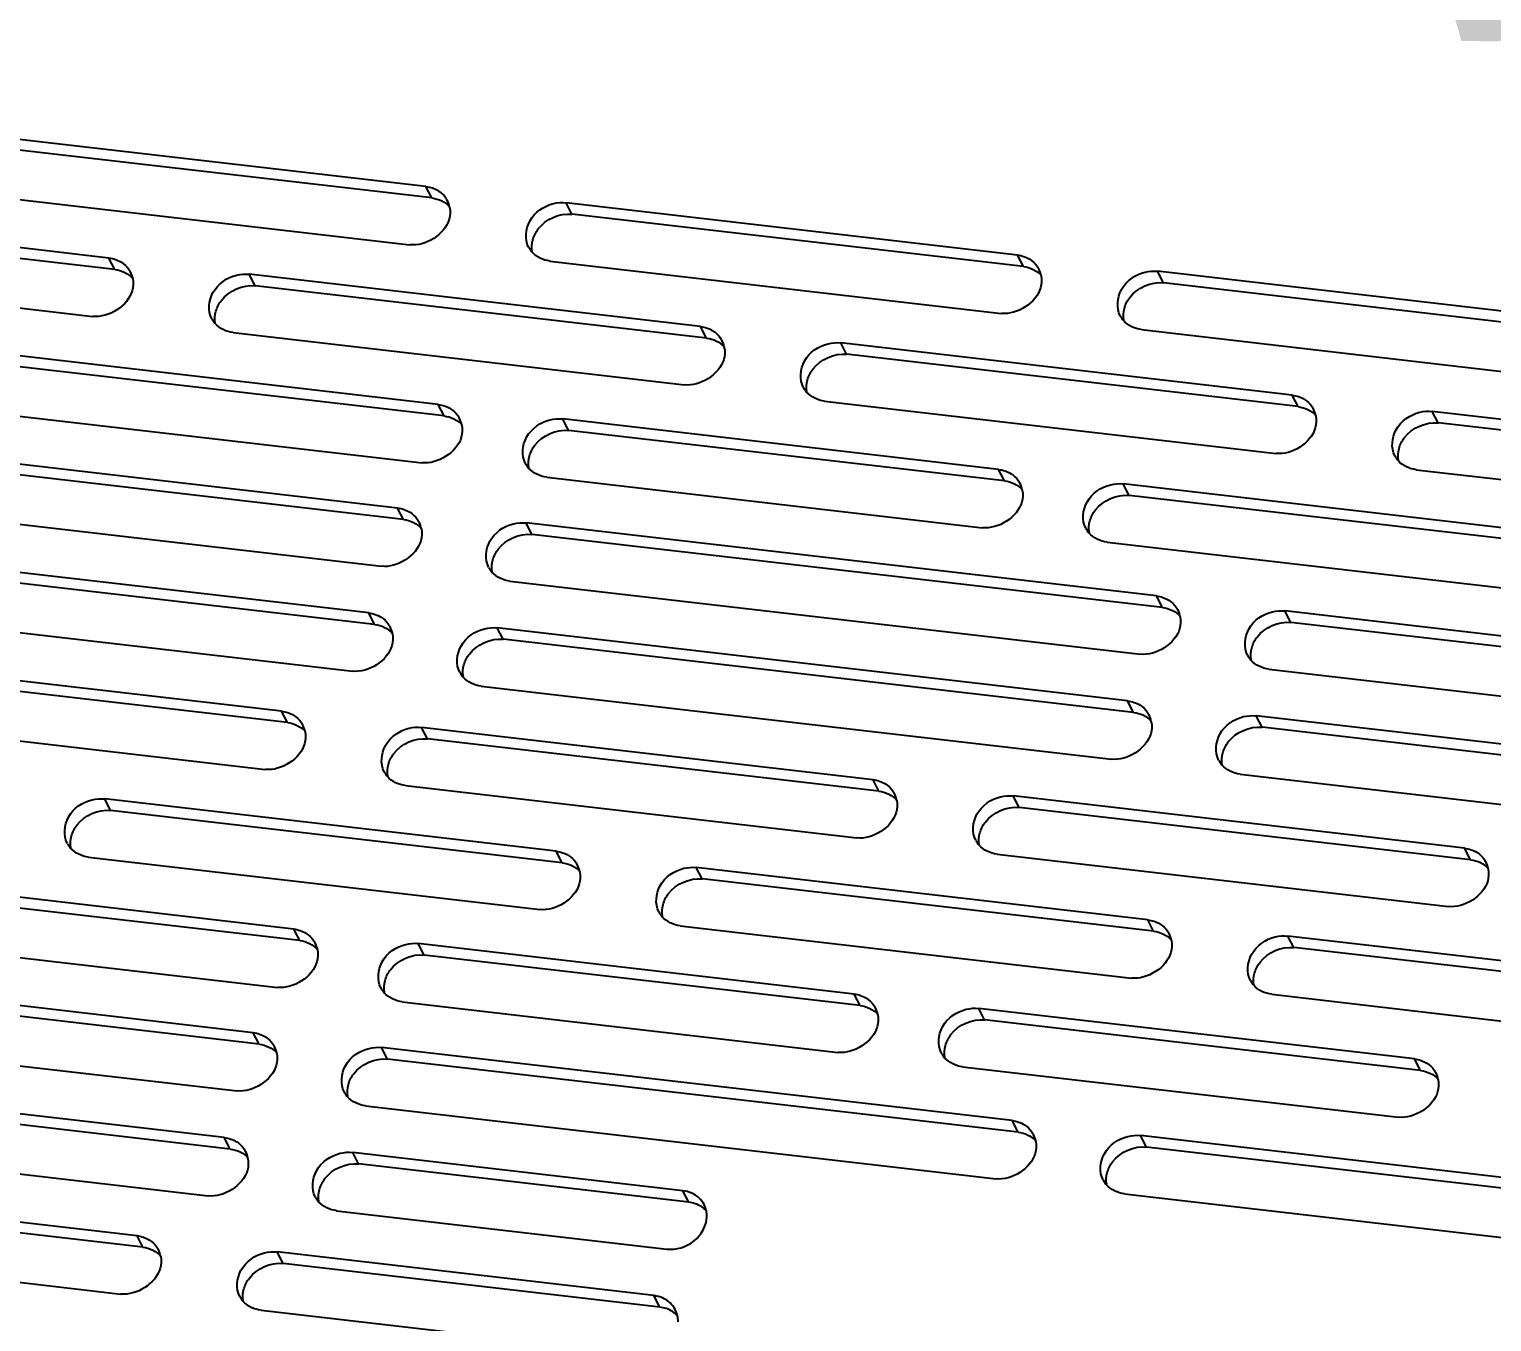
# Model space of a CAD drawing. Header units: millimetres. Extents: x -177 to 18421, y -5017 to 3255.
# Drawn here: x 13211.65 to 13233.73, y 1997.79 to 2017.3 of the extents above; entities that cross this region are included whole.
import ezdxf

# ---------------------------------------------------------------- set-up
doc = ezdxf.new("R2010")
doc.units = ezdxf.units.MM
doc.header["$LTSCALE"] = 46.255
doc.layers.get('0').update_dxf_attribs({"linetype": 'CONTINUOUS'})
doc.styles.get("Standard").update_dxf_attribs({"font": 'txt', "width": 0.85})

msp = doc.modelspace()

# ---------------------------------------------------------------- linework, layer by layer
at = {"color": 7, "linetype": 'Continuous'}
for p, q in [((13217.64, 2014.922), (13210.824, 2015.712)), ((13217.73, 2014.749), (13217.64, 2014.922)), ((13210.581, 2014.832), (13217.397, 2014.042)), ((13219.845, 2014.504), (13219.755, 2014.677)), ((13226.571, 2013.887), (13219.755, 2014.677)), ((13212.855, 2013.842), (13206.039, 2014.632)), ((13212.945, 2013.669), (13212.855, 2013.842)), ((13219.513, 2013.797), (13226.329, 2013.007)), ((13226.661, 2013.714), (13226.571, 2013.887)), ((13205.797, 2013.752), (13212.613, 2012.962)), ((13215.061, 2013.424), (13214.971, 2013.597)), ((13221.787, 2012.807), (13214.971, 2013.597)), ((13235.502, 2012.852), (13228.686, 2013.642)), ((13228.776, 2013.469), (13228.686, 2013.642)), ((13214.728, 2012.717), (13221.544, 2011.927)), ((13221.877, 2012.634), (13221.787, 2012.807)), ((13228.444, 2012.762), (13235.26, 2011.972)), ((13223.992, 2012.389), (13223.902, 2012.562)), ((13230.718, 2011.772), (13223.902, 2012.562)), ((13217.825, 2011.632), (13211.244, 2012.395)), ((13230.808, 2011.599), (13230.718, 2011.772)), ((13217.915, 2011.458), (13217.825, 2011.632)), ((13223.66, 2011.682), (13230.476, 2010.892)), ((13211.002, 2011.515), (13217.583, 2010.752)), ((13219.795, 2011.241), (13219.705, 2011.414)), ((13226.286, 2010.651), (13219.705, 2011.414)), ((13239.649, 2010.737), (13232.833, 2011.527)), ((13232.923, 2011.354), (13232.833, 2011.527)), ((13217.213, 2010.069), (13207.694, 2011.172)), ((13219.463, 2010.534), (13226.044, 2009.772)), ((13226.376, 2010.478), (13226.286, 2010.651)), ((13232.591, 2010.647), (13239.407, 2009.857)), ((13207.451, 2010.292), (13216.97, 2009.189)), ((13228.256, 2010.26), (13228.167, 2010.434)), ((13234.748, 2009.671), (13228.167, 2010.434)), ((13217.302, 2009.895), (13217.213, 2010.069)), ((13219.241, 2009.67), (13219.152, 2009.844)), ((13228.671, 2008.741), (13219.152, 2009.844)), ((13216.776, 2008.485), (13207.257, 2009.588)), ((13227.924, 2009.554), (13234.505, 2008.791)), ((13218.909, 2008.964), (13228.428, 2007.861)), ((13207.015, 2008.708), (13216.534, 2007.605)), ((13228.76, 2008.567), (13228.671, 2008.741)), ((13216.866, 2008.311), (13216.776, 2008.485)), ((13240.128, 2007.413), (13230.61, 2008.516)), ((13230.699, 2008.343), (13230.61, 2008.516)), ((13218.805, 2008.087), (13218.715, 2008.26)), ((13228.234, 2007.157), (13218.715, 2008.26)), ((13215.459, 2007.003), (13208.643, 2007.793)), ((13230.367, 2007.636), (13239.886, 2006.533)), ((13218.473, 2007.38), (13227.992, 2006.277)), ((13228.324, 2006.983), (13228.234, 2007.157)), ((13208.4, 2006.913), (13215.216, 2006.123)), ((13215.549, 2006.83), (13215.459, 2007.003)), ((13239.692, 2005.829), (13230.173, 2006.932)), ((13230.263, 2006.759), (13230.173, 2006.932)), ((13217.664, 2006.584), (13217.574, 2006.758)), ((13224.39, 2005.968), (13217.574, 2006.758)), ((13229.931, 2006.052), (13239.45, 2004.949)), ((13217.332, 2005.878), (13224.148, 2005.088)), ((13224.48, 2005.795), (13224.39, 2005.968)), ((13212.88, 2005.504), (13212.79, 2005.678)), ((13219.606, 2004.888), (13212.79, 2005.678)), ((13233.321, 2004.933), (13226.505, 2005.723)), ((13226.595, 2005.549), (13226.505, 2005.723)), ((13233.411, 2004.76), (13233.321, 2004.933)), ((13212.547, 2004.798), (13219.363, 2004.008)), ((13219.696, 2004.715), (13219.606, 2004.888)), ((13226.263, 2004.843), (13233.079, 2004.053)), ((13228.537, 2003.853), (13221.721, 2004.643)), ((13221.811, 2004.469), (13221.721, 2004.643)), ((13215.644, 2003.713), (13209.063, 2004.475)), ((13228.627, 2003.68), (13228.537, 2003.853)), ((13215.734, 2003.539), (13215.644, 2003.713)), ((13221.479, 2003.763), (13228.295, 2002.973)), ((13237.468, 2002.818), (13230.652, 2003.608)), ((13230.742, 2003.434), (13230.652, 2003.608)), ((13208.821, 2003.595), (13215.402, 2002.833)), ((13217.614, 2003.321), (13217.524, 2003.495)), ((13224.105, 2002.732), (13217.524, 2003.495)), ((13215.032, 2002.149), (13205.513, 2003.252)), ((13224.195, 2002.559), (13224.105, 2002.732)), ((13230.41, 2002.728), (13237.226, 2001.938)), ((13217.282, 2002.615), (13223.863, 2001.852)), ((13232.567, 2001.752), (13225.986, 2002.514)), ((13226.075, 2002.341), (13225.986, 2002.514)), ((13205.27, 2002.372), (13214.789, 2001.269)), ((13215.121, 2001.976), (13215.032, 2002.149)), ((13217.06, 2001.751), (13216.971, 2001.925)), ((13226.49, 2000.822), (13216.971, 2001.925)), ((13214.595, 2000.565), (13205.076, 2001.668)), ((13225.743, 2001.634), (13232.324, 2000.872)), ((13232.656, 2001.578), (13232.567, 2001.752)), ((13216.728, 2001.045), (13226.247, 1999.942)), ((13204.834, 2000.789), (13214.353, 1999.686)), ((13226.579, 2000.648), (13226.49, 2000.822)), ((13214.685, 2000.392), (13214.595, 2000.565)), ((13237.947, 1999.494), (13228.429, 2000.597)), ((13228.518, 2000.423), (13228.429, 2000.597)), ((13216.624, 2000.167), (13216.534, 2000.341)), ((13221.517, 1999.763), (13216.534, 2000.341)), ((13213.278, 1999.084), (13206.462, 1999.874)), ((13221.607, 1999.59), (13221.517, 1999.763)), ((13228.186, 1999.717), (13237.705, 1998.614)), ((13216.292, 1999.461), (13221.275, 1998.883)), ((13206.219, 1998.994), (13213.035, 1998.204)), ((13213.368, 1998.91), (13213.278, 1999.084)), ((13215.483, 1998.665), (13215.393, 1998.839)), ((13221.081, 1998.179), (13215.393, 1998.839)), ((13221.171, 1998.006), (13221.081, 1998.179)), ((13215.151, 1997.959), (13220.839, 1997.3))]:
    msp.add_line(p, q, dxfattribs=at)
at = {"color": 3, "linetype": 'Continuous'}
for p, q in [((13217.73, 2014.749), (13210.914, 2015.539)), ((13212.945, 2013.669), (13206.129, 2014.459)), ((13226.661, 2013.714), (13219.845, 2014.504)), ((13221.877, 2012.634), (13215.061, 2013.424)), ((13235.592, 2012.679), (13228.776, 2013.469)), ((13217.915, 2011.458), (13211.334, 2012.221)), ((13230.808, 2011.599), (13223.992, 2012.389)), ((13239.739, 2010.564), (13232.923, 2011.354)), ((13226.376, 2010.478), (13219.795, 2011.241)), ((13217.302, 2009.895), (13207.783, 2010.998)), ((13234.837, 2009.498), (13228.256, 2010.26)), ((13228.76, 2008.567), (13219.241, 2009.67)), ((13216.866, 2008.311), (13207.347, 2009.414)), ((13240.218, 2007.24), (13230.699, 2008.343)), ((13228.324, 2006.983), (13218.805, 2008.087)), ((13215.549, 2006.83), (13208.733, 2007.619)), ((13239.782, 2005.656), (13230.263, 2006.759)), ((13224.48, 2005.795), (13217.664, 2006.584)), ((13219.696, 2004.715), (13212.88, 2005.504)), ((13233.411, 2004.76), (13226.595, 2005.549)), ((13215.734, 2003.539), (13209.153, 2004.302)), ((13228.627, 2003.68), (13221.811, 2004.469)), ((13237.558, 2002.645), (13230.742, 2003.434)), ((13224.195, 2002.559), (13217.614, 2003.321)), ((13215.121, 2001.976), (13205.602, 2003.079)), ((13232.656, 2001.578), (13226.075, 2002.341)), ((13226.579, 2000.648), (13217.06, 2001.751)), ((13214.685, 2000.392), (13205.166, 2001.495)), ((13238.037, 1999.32), (13228.518, 2000.423)), ((13221.607, 1999.59), (13216.624, 2000.167)), ((13213.368, 1998.91), (13206.552, 1999.7)), ((13221.171, 1998.006), (13215.483, 1998.665))]:
    msp.add_line(p, q, dxfattribs=at)
at = {"color": 7, "linetype": 'Continuous'}
for centre, radius, start, end in [((13217.639, 2014.545), 0.365, 27.4056, 35.1828), ((13217.632, 2014.542), 0.372, 10.3285, 27.3353), ((13219.514, 2014.175), 0.365, 207.4056, 215.1828), ((13219.517, 2014.177), 0.368, 215.202, 221.3403), ((13212.854, 2013.465), 0.365, 27.4056, 35.1828), ((13212.848, 2013.462), 0.372, 10.3285, 27.3353), ((13226.57, 2013.51), 0.365, 27.4056, 35.1828), ((13226.563, 2013.507), 0.372, 10.3285, 27.3353), ((13214.73, 2013.095), 0.365, 207.4056, 215.1828), ((13214.732, 2013.097), 0.368, 215.202, 221.3403), ((13228.445, 2013.14), 0.365, 207.4056, 215.1828), ((13228.448, 2013.142), 0.368, 215.202, 221.3403), ((13221.786, 2012.43), 0.365, 27.4056, 35.1828), ((13221.779, 2012.427), 0.372, 10.3285, 27.3353), ((13223.661, 2012.06), 0.365, 207.4056, 215.1828), ((13223.664, 2012.062), 0.368, 215.202, 221.3403), ((13230.717, 2011.395), 0.365, 27.4056, 35.1828), ((13230.71, 2011.392), 0.372, 10.3285, 27.3353), ((13217.824, 2011.254), 0.365, 27.4056, 35.1828), ((13217.817, 2011.251), 0.372, 10.3285, 27.3353), ((13219.464, 2010.912), 0.365, 207.4056, 215.1828), ((13219.467, 2010.914), 0.368, 215.202, 221.3403), ((13232.592, 2011.025), 0.365, 207.4056, 215.1828), ((13232.595, 2011.027), 0.368, 215.202, 221.3403), ((13226.285, 2010.274), 0.365, 27.4056, 35.1828), ((13226.278, 2010.271), 0.372, 10.3285, 27.3353), ((13217.211, 2009.691), 0.365, 27.4056, 35.1828), ((13217.205, 2009.688), 0.372, 10.3285, 27.3353), ((13227.925, 2009.931), 0.365, 207.4056, 215.1828), ((13227.928, 2009.933), 0.368, 215.202, 221.3403), ((13218.91, 2009.341), 0.365, 207.4056, 215.1828), ((13218.913, 2009.343), 0.368, 215.202, 221.3403), ((13228.669, 2008.363), 0.365, 27.4056, 35.1828), ((13228.663, 2008.36), 0.372, 10.3285, 27.3353), ((13216.775, 2008.107), 0.365, 27.4056, 35.1828), ((13216.769, 2008.104), 0.372, 10.3285, 27.3353), ((13230.368, 2008.014), 0.365, 207.4056, 215.1828), ((13230.371, 2008.016), 0.368, 215.202, 221.3403), ((13218.474, 2007.758), 0.365, 207.4056, 215.1828), ((13218.477, 2007.76), 0.368, 215.202, 221.3403), ((13228.233, 2006.779), 0.365, 27.4056, 35.1828), ((13228.226, 2006.776), 0.372, 10.3285, 27.3353), ((13215.458, 2006.625), 0.365, 27.4056, 35.1828), ((13215.451, 2006.622), 0.372, 10.3285, 27.3353), ((13229.932, 2006.43), 0.365, 207.4056, 215.1828), ((13217.333, 2006.255), 0.365, 207.4056, 215.1828), ((13217.336, 2006.257), 0.368, 215.202, 221.3403), ((13229.935, 2006.432), 0.368, 215.202, 221.3403), ((13224.389, 2005.591), 0.365, 27.4056, 35.1828), ((13224.382, 2005.588), 0.372, 10.3285, 27.3353), ((13212.549, 2005.175), 0.365, 207.4056, 215.1828), ((13212.551, 2005.177), 0.368, 215.202, 221.3403), ((13226.264, 2005.22), 0.365, 207.4056, 215.1828), ((13226.267, 2005.222), 0.368, 215.202, 221.3403), ((13219.605, 2004.511), 0.365, 27.4056, 35.1828), ((13233.32, 2004.556), 0.365, 27.4056, 35.1828), ((13233.314, 2004.553), 0.372, 10.3285, 27.3353), ((13219.598, 2004.508), 0.372, 10.3285, 27.3353), ((13221.48, 2004.14), 0.365, 207.4056, 215.1828), ((13221.483, 2004.142), 0.368, 215.202, 221.3403), ((13228.536, 2003.476), 0.365, 27.4056, 35.1828), ((13228.529, 2003.473), 0.372, 10.3285, 27.3353), ((13215.643, 2003.335), 0.365, 27.4056, 35.1828), ((13215.636, 2003.332), 0.372, 10.3285, 27.3353), ((13230.411, 2003.105), 0.365, 207.4056, 215.1828), ((13217.283, 2002.992), 0.365, 207.4056, 215.1828), ((13217.286, 2002.994), 0.368, 215.202, 221.3403), ((13230.414, 2003.107), 0.368, 215.202, 221.3403), ((13224.104, 2002.355), 0.365, 27.4056, 35.1828), ((13224.097, 2002.352), 0.372, 10.3285, 27.3353), ((13215.03, 2001.772), 0.365, 27.4056, 35.1828), ((13215.024, 2001.769), 0.372, 10.3285, 27.3353), ((13225.744, 2002.012), 0.365, 207.4056, 215.1828), ((13225.747, 2002.014), 0.368, 215.202, 221.3403), ((13232.565, 2001.374), 0.365, 27.4056, 35.1828), ((13232.559, 2001.371), 0.372, 10.3285, 27.3353), ((13216.729, 2001.422), 0.365, 207.4056, 215.1828), ((13216.732, 2001.424), 0.368, 215.202, 221.3403), ((13226.488, 2000.444), 0.365, 27.4056, 35.1828), ((13226.482, 2000.441), 0.372, 10.3285, 27.3353), ((13214.594, 2000.188), 0.365, 27.4056, 35.1828), ((13214.587, 2000.185), 0.372, 10.3285, 27.3353), ((13228.187, 2000.094), 0.365, 207.4056, 215.1828), ((13228.19, 2000.096), 0.368, 215.202, 221.3403), ((13216.293, 1999.838), 0.365, 207.4056, 215.1828), ((13216.296, 1999.84), 0.368, 215.202, 221.3403), ((13221.512, 1999.384), 0.369, 11.3912, 27.2891), ((13221.494, 1999.38), 0.388, 358.3569, 11.4188), ((13213.277, 1998.706), 0.365, 27.4056, 35.1828), ((13213.27, 1998.703), 0.372, 10.3285, 27.3353), ((13215.152, 1998.336), 0.365, 207.4056, 215.1828), ((13215.155, 1998.338), 0.368, 215.202, 221.3403), ((13221.075, 1997.8), 0.369, 11.3912, 27.2891), ((13221.058, 1997.796), 0.388, 358.3569, 11.4188)]:
    msp.add_arc(centre, radius, start, end, dxfattribs=at)
at = {"color": 3, "linetype": 'Continuous'}
for centre in [(13221.59, 1999.198), (13221.154, 1997.614)]:
    msp.add_arc(centre, 0.386, 43.076, 57.2182, dxfattribs=at)
at = {"color": 7, "linetype": 'Continuous'}
for points in [[(13217.64, 2014.922), (13217.705, 2014.915), (13217.771, 2014.893), (13217.827, 2014.858)], [(13217.827, 2014.858), (13217.87, 2014.831), (13217.908, 2014.796), (13217.937, 2014.755)], [(13219.566, 2014.664), (13219.627, 2014.679), (13219.692, 2014.684), (13219.755, 2014.677)], [(13217.989, 2014.428), (13217.926, 2014.201), (13217.631, 2014.015), (13217.397, 2014.042)], [(13217.998, 2014.608), (13218.009, 2014.549), (13218.005, 2014.486), (13217.989, 2014.428)], [(13212.855, 2013.842), (13212.921, 2013.835), (13212.987, 2013.813), (13213.043, 2013.778)], [(13213.043, 2013.778), (13213.085, 2013.751), (13213.123, 2013.716), (13213.152, 2013.675)], [(13219.513, 2013.797), (13219.412, 2013.809), (13219.307, 2013.857), (13219.24, 2013.934)], [(13226.571, 2013.887), (13226.637, 2013.88), (13226.703, 2013.858), (13226.759, 2013.823)], [(13226.759, 2013.823), (13226.801, 2013.796), (13226.839, 2013.761), (13226.868, 2013.72)], [(13214.782, 2013.584), (13214.843, 2013.599), (13214.908, 2013.604), (13214.971, 2013.597)], [(13226.929, 2013.573), (13226.94, 2013.514), (13226.936, 2013.451), (13226.92, 2013.393)], [(13228.497, 2013.629), (13228.559, 2013.644), (13228.624, 2013.649), (13228.686, 2013.642)], [(13213.204, 2013.348), (13213.142, 2013.121), (13212.847, 2012.935), (13212.613, 2012.962)], [(13213.214, 2013.528), (13213.224, 2013.469), (13213.22, 2013.406), (13213.204, 2013.348)], [(13226.92, 2013.393), (13226.858, 2013.166), (13226.562, 2012.98), (13226.329, 2013.007)], [(13228.444, 2012.762), (13228.343, 2012.774), (13228.239, 2012.822), (13228.172, 2012.899)], [(13214.728, 2012.717), (13214.628, 2012.729), (13214.523, 2012.777), (13214.456, 2012.854)], [(13221.787, 2012.807), (13221.852, 2012.8), (13221.918, 2012.778), (13221.974, 2012.743)], [(13221.974, 2012.743), (13222.017, 2012.716), (13222.055, 2012.681), (13222.084, 2012.64)], [(13222.145, 2012.493), (13222.156, 2012.434), (13222.152, 2012.371), (13222.136, 2012.313)], [(13223.713, 2012.549), (13223.774, 2012.564), (13223.839, 2012.569), (13223.902, 2012.562)], [(13222.136, 2012.313), (13222.073, 2012.086), (13221.778, 2011.9), (13221.544, 2011.927)], [(13223.66, 2011.682), (13223.559, 2011.694), (13223.454, 2011.742), (13223.387, 2011.819)], [(13230.718, 2011.772), (13230.784, 2011.765), (13230.85, 2011.743), (13230.905, 2011.708)], [(13217.825, 2011.632), (13217.891, 2011.624), (13217.957, 2011.603), (13218.012, 2011.568)], [(13218.012, 2011.568), (13218.055, 2011.541), (13218.093, 2011.506), (13218.122, 2011.465)], [(13230.905, 2011.708), (13230.948, 2011.681), (13230.986, 2011.646), (13231.015, 2011.605)], [(13219.516, 2011.401), (13219.578, 2011.416), (13219.643, 2011.421), (13219.705, 2011.414)], [(13231.076, 2011.459), (13231.087, 2011.399), (13231.083, 2011.336), (13231.067, 2011.278)], [(13232.644, 2011.514), (13232.706, 2011.53), (13232.771, 2011.534), (13232.833, 2011.527)], [(13218.174, 2011.137), (13218.111, 2010.911), (13217.816, 2010.725), (13217.583, 2010.752)], [(13218.183, 2011.318), (13218.194, 2011.259), (13218.19, 2011.196), (13218.174, 2011.137)], [(13231.067, 2011.278), (13231.005, 2011.051), (13230.709, 2010.865), (13230.476, 2010.892)], [(13219.463, 2010.534), (13219.362, 2010.546), (13219.258, 2010.594), (13219.19, 2010.671)], [(13232.591, 2010.647), (13232.49, 2010.659), (13232.386, 2010.707), (13232.319, 2010.784)], [(13226.286, 2010.651), (13226.352, 2010.644), (13226.418, 2010.622), (13226.474, 2010.587)], [(13226.474, 2010.587), (13226.516, 2010.56), (13226.554, 2010.525), (13226.583, 2010.484)], [(13226.644, 2010.338), (13226.655, 2010.278), (13226.651, 2010.215), (13226.635, 2010.157)], [(13227.977, 2010.421), (13228.039, 2010.436), (13228.104, 2010.441), (13228.167, 2010.434)], [(13217.213, 2010.069), (13217.278, 2010.061), (13217.344, 2010.039), (13217.4, 2010.004)], [(13217.4, 2010.004), (13217.442, 2009.978), (13217.481, 2009.942), (13217.509, 2009.901)], [(13226.635, 2010.157), (13226.573, 2009.93), (13226.278, 2009.744), (13226.044, 2009.772)], [(13218.962, 2009.831), (13219.024, 2009.846), (13219.089, 2009.851), (13219.152, 2009.844)], [(13217.561, 2009.574), (13217.499, 2009.347), (13217.204, 2009.162), (13216.97, 2009.189)], [(13217.571, 2009.755), (13217.581, 2009.695), (13217.577, 2009.632), (13217.561, 2009.574)], [(13227.924, 2009.554), (13227.823, 2009.565), (13227.719, 2009.614), (13227.652, 2009.69)], [(13218.909, 2008.964), (13218.808, 2008.976), (13218.704, 2009.024), (13218.637, 2009.1)], [(13228.671, 2008.741), (13228.736, 2008.733), (13228.802, 2008.712), (13228.858, 2008.676)], [(13228.858, 2008.676), (13228.9, 2008.65), (13228.939, 2008.614), (13228.967, 2008.573)], [(13216.776, 2008.485), (13216.842, 2008.477), (13216.908, 2008.455), (13216.964, 2008.42)], [(13230.42, 2008.503), (13230.482, 2008.518), (13230.547, 2008.523), (13230.61, 2008.516)], [(13216.964, 2008.42), (13217.006, 2008.394), (13217.044, 2008.358), (13217.073, 2008.317)], [(13218.526, 2008.247), (13218.588, 2008.262), (13218.653, 2008.267), (13218.715, 2008.26)], [(13229.019, 2008.246), (13228.957, 2008.02), (13228.662, 2007.834), (13228.428, 2007.861)], [(13229.029, 2008.427), (13229.039, 2008.368), (13229.035, 2008.304), (13229.019, 2008.246)], [(13217.134, 2008.171), (13217.145, 2008.112), (13217.141, 2008.048), (13217.125, 2007.99)], [(13217.125, 2007.99), (13217.063, 2007.763), (13216.768, 2007.578), (13216.534, 2007.605)], [(13230.367, 2007.636), (13230.266, 2007.648), (13230.162, 2007.696), (13230.095, 2007.773)], [(13218.473, 2007.38), (13218.372, 2007.392), (13218.268, 2007.44), (13218.201, 2007.516)], [(13228.234, 2007.157), (13228.3, 2007.149), (13228.366, 2007.128), (13228.422, 2007.093)], [(13215.459, 2007.003), (13215.524, 2006.995), (13215.59, 2006.974), (13215.646, 2006.939)], [(13215.646, 2006.939), (13215.689, 2006.912), (13215.727, 2006.877), (13215.756, 2006.836)], [(13228.422, 2007.093), (13228.464, 2007.066), (13228.502, 2007.031), (13228.531, 2006.99)], [(13229.984, 2006.92), (13230.046, 2006.935), (13230.111, 2006.939), (13230.173, 2006.932)], [(13215.817, 2006.689), (13215.828, 2006.63), (13215.824, 2006.567), (13215.808, 2006.509)], [(13217.385, 2006.745), (13217.446, 2006.76), (13217.511, 2006.765), (13217.574, 2006.758)], [(13228.592, 2006.843), (13228.603, 2006.784), (13228.599, 2006.721), (13228.583, 2006.662)], [(13215.808, 2006.509), (13215.745, 2006.282), (13215.45, 2006.096), (13215.216, 2006.123)], [(13228.583, 2006.662), (13228.521, 2006.436), (13228.226, 2006.25), (13227.992, 2006.277)], [(13229.931, 2006.052), (13229.83, 2006.064), (13229.726, 2006.112), (13229.659, 2006.189)], [(13217.332, 2005.878), (13217.231, 2005.89), (13217.126, 2005.938), (13217.059, 2006.014)], [(13224.39, 2005.968), (13224.456, 2005.96), (13224.522, 2005.939), (13224.577, 2005.904)], [(13224.577, 2005.904), (13224.62, 2005.877), (13224.658, 2005.842), (13224.687, 2005.801)], [(13212.601, 2005.665), (13212.662, 2005.68), (13212.727, 2005.685), (13212.79, 2005.678)], [(13224.748, 2005.654), (13224.759, 2005.595), (13224.755, 2005.532), (13224.739, 2005.474)], [(13226.316, 2005.71), (13226.378, 2005.725), (13226.443, 2005.73), (13226.505, 2005.723)], [(13224.739, 2005.474), (13224.677, 2005.247), (13224.381, 2005.061), (13224.148, 2005.088)], [(13212.547, 2004.798), (13212.447, 2004.81), (13212.342, 2004.858), (13212.275, 2004.934)], [(13226.263, 2004.843), (13226.162, 2004.855), (13226.058, 2004.903), (13225.991, 2004.979)], [(13233.321, 2004.933), (13233.387, 2004.925), (13233.453, 2004.904), (13233.509, 2004.869)], [(13219.606, 2004.888), (13219.671, 2004.88), (13219.737, 2004.859), (13219.793, 2004.824)], [(13219.793, 2004.824), (13219.836, 2004.797), (13219.874, 2004.762), (13219.903, 2004.721)], [(13233.509, 2004.869), (13233.551, 2004.842), (13233.589, 2004.807), (13233.618, 2004.766)], [(13219.964, 2004.574), (13219.975, 2004.515), (13219.971, 2004.452), (13219.955, 2004.394)], [(13221.532, 2004.63), (13221.593, 2004.645), (13221.658, 2004.65), (13221.721, 2004.643)], [(13233.68, 2004.619), (13233.69, 2004.56), (13233.686, 2004.497), (13233.67, 2004.439)], [(13219.955, 2004.394), (13219.892, 2004.167), (13219.597, 2003.981), (13219.363, 2004.008)], [(13233.67, 2004.439), (13233.608, 2004.212), (13233.313, 2004.026), (13233.079, 2004.053)], [(13221.479, 2003.763), (13221.378, 2003.775), (13221.273, 2003.823), (13221.206, 2003.899)], [(13228.537, 2003.853), (13228.603, 2003.845), (13228.669, 2003.824), (13228.724, 2003.789)], [(13215.644, 2003.713), (13215.71, 2003.705), (13215.775, 2003.684), (13215.831, 2003.648)], [(13215.831, 2003.648), (13215.874, 2003.622), (13215.912, 2003.586), (13215.941, 2003.545)], [(13228.724, 2003.789), (13228.767, 2003.762), (13228.805, 2003.727), (13228.834, 2003.686)], [(13230.463, 2003.595), (13230.525, 2003.61), (13230.59, 2003.615), (13230.652, 2003.608)], [(13216.002, 2003.399), (13216.013, 2003.34), (13216.009, 2003.276), (13215.993, 2003.218)], [(13217.335, 2003.482), (13217.397, 2003.497), (13217.462, 2003.502), (13217.524, 2003.495)], [(13228.895, 2003.539), (13228.906, 2003.48), (13228.902, 2003.417), (13228.886, 2003.359)], [(13215.993, 2003.218), (13215.93, 2002.991), (13215.635, 2002.806), (13215.402, 2002.833)], [(13228.886, 2003.359), (13228.824, 2003.132), (13228.528, 2002.946), (13228.295, 2002.973)], [(13217.282, 2002.615), (13217.181, 2002.627), (13217.077, 2002.675), (13217.009, 2002.751)], [(13224.105, 2002.732), (13224.171, 2002.725), (13224.237, 2002.703), (13224.293, 2002.668)], [(13230.41, 2002.728), (13230.309, 2002.74), (13230.205, 2002.788), (13230.138, 2002.864)], [(13224.293, 2002.668), (13224.335, 2002.641), (13224.373, 2002.606), (13224.402, 2002.565)], [(13225.796, 2002.502), (13225.858, 2002.517), (13225.923, 2002.522), (13225.986, 2002.514)], [(13224.463, 2002.418), (13224.474, 2002.359), (13224.47, 2002.296), (13224.454, 2002.238)], [(13215.032, 2002.149), (13215.097, 2002.142), (13215.163, 2002.12), (13215.219, 2002.085)], [(13215.219, 2002.085), (13215.261, 2002.058), (13215.3, 2002.023), (13215.328, 2001.982)], [(13224.454, 2002.238), (13224.392, 2002.011), (13224.097, 2001.825), (13223.863, 2001.852)], [(13215.39, 2001.836), (13215.4, 2001.776), (13215.396, 2001.713), (13215.38, 2001.655)], [(13216.781, 2001.912), (13216.843, 2001.927), (13216.908, 2001.932), (13216.971, 2001.925)], [(13215.38, 2001.655), (13215.318, 2001.428), (13215.023, 2001.242), (13214.789, 2001.269)], [(13225.743, 2001.634), (13225.642, 2001.646), (13225.538, 2001.695), (13225.471, 2001.771)], [(13232.567, 2001.752), (13232.632, 2001.744), (13232.698, 2001.723), (13232.754, 2001.687)], [(13232.754, 2001.687), (13232.796, 2001.661), (13232.835, 2001.625), (13232.863, 2001.584)], [(13232.925, 2001.438), (13232.935, 2001.379), (13232.931, 2001.315), (13232.915, 2001.257)], [(13216.728, 2001.045), (13216.627, 2001.056), (13216.523, 2001.105), (13216.456, 2001.181)], [(13232.915, 2001.257), (13232.853, 2001.03), (13232.558, 2000.845), (13232.324, 2000.872)], [(13226.49, 2000.822), (13226.555, 2000.814), (13226.621, 2000.792), (13226.677, 2000.757)], [(13226.677, 2000.757), (13226.719, 2000.731), (13226.758, 2000.695), (13226.786, 2000.654)], [(13214.595, 2000.565), (13214.661, 2000.558), (13214.727, 2000.536), (13214.783, 2000.501)], [(13226.848, 2000.508), (13226.858, 2000.448), (13226.854, 2000.385), (13226.838, 2000.327)], [(13228.239, 2000.584), (13228.301, 2000.599), (13228.366, 2000.604), (13228.429, 2000.597)], [(13214.783, 2000.501), (13214.825, 2000.474), (13214.863, 2000.439), (13214.892, 2000.398)], [(13216.345, 2000.328), (13216.407, 2000.343), (13216.472, 2000.348), (13216.534, 2000.341)], [(13226.838, 2000.327), (13226.776, 2000.1), (13226.481, 1999.915), (13226.247, 1999.942)], [(13214.944, 2000.071), (13214.882, 1999.844), (13214.587, 1999.658), (13214.353, 1999.686)], [(13214.953, 2000.252), (13214.964, 2000.192), (13214.96, 2000.129), (13214.944, 2000.071)], [(13228.186, 1999.717), (13228.085, 1999.729), (13227.981, 1999.777), (13227.914, 1999.853)], [(13221.657, 1999.725), (13221.613, 1999.745), (13221.565, 1999.758), (13221.517, 1999.763)], [(13221.84, 1999.553), (13221.801, 1999.628), (13221.733, 1999.69), (13221.657, 1999.725)], [(13216.292, 1999.461), (13216.191, 1999.473), (13216.087, 1999.521), (13216.02, 1999.597)], [(13213.278, 1999.084), (13213.343, 1999.076), (13213.409, 1999.055), (13213.465, 1999.019)], [(13213.465, 1999.019), (13213.508, 1998.993), (13213.546, 1998.957), (13213.575, 1998.916)], [(13213.636, 1998.77), (13213.647, 1998.711), (13213.643, 1998.647), (13213.627, 1998.589)], [(13215.204, 1998.826), (13215.265, 1998.841), (13215.33, 1998.846), (13215.393, 1998.839)], [(13213.627, 1998.589), (13213.564, 1998.362), (13213.269, 1998.177), (13213.035, 1998.204)], [(13215.151, 1997.959), (13215.05, 1997.97), (13214.945, 1998.019), (13214.878, 1998.095)], [(13221.221, 1998.141), (13221.177, 1998.161), (13221.129, 1998.174), (13221.081, 1998.179)], [(13221.404, 1997.97), (13221.365, 1998.044), (13221.297, 1998.106), (13221.221, 1998.141)]]:
    msp.add_open_spline(points, degree=3, dxfattribs=at)
at = {"color": 3, "linetype": 'Continuous'}
for points in [[(13217.73, 2014.749), (13217.831, 2014.737), (13217.935, 2014.689), (13218.002, 2014.612)], [(13219.336, 2014.282), (13219.448, 2014.43), (13219.661, 2014.525), (13219.845, 2014.504)], [(13219.254, 2014.118), (13219.27, 2014.177), (13219.299, 2014.234), (13219.336, 2014.282)], [(13219.245, 2013.937), (13219.234, 2013.997), (13219.238, 2014.06), (13219.254, 2014.118)], [(13212.945, 2013.669), (13213.046, 2013.657), (13213.151, 2013.609), (13213.218, 2013.532)], [(13226.661, 2013.714), (13226.762, 2013.702), (13226.866, 2013.654), (13226.933, 2013.577)], [(13214.552, 2013.202), (13214.663, 2013.35), (13214.877, 2013.445), (13215.061, 2013.424)], [(13228.267, 2013.247), (13228.379, 2013.395), (13228.592, 2013.49), (13228.776, 2013.469)], [(13214.469, 2013.038), (13214.486, 2013.097), (13214.515, 2013.154), (13214.552, 2013.202)], [(13228.185, 2013.083), (13228.201, 2013.142), (13228.23, 2013.199), (13228.267, 2013.247)], [(13214.46, 2012.857), (13214.449, 2012.917), (13214.453, 2012.98), (13214.469, 2013.038)], [(13228.176, 2012.903), (13228.165, 2012.962), (13228.169, 2013.025), (13228.185, 2013.083)], [(13221.877, 2012.634), (13221.978, 2012.622), (13222.082, 2012.574), (13222.149, 2012.497)], [(13223.483, 2012.167), (13223.595, 2012.315), (13223.808, 2012.41), (13223.992, 2012.389)], [(13223.392, 2011.823), (13223.381, 2011.882), (13223.385, 2011.945), (13223.401, 2012.003)], [(13223.401, 2012.003), (13223.417, 2012.062), (13223.446, 2012.119), (13223.483, 2012.167)], [(13230.808, 2011.599), (13230.909, 2011.587), (13231.013, 2011.539), (13231.08, 2011.462)], [(13217.915, 2011.458), (13218.016, 2011.447), (13218.12, 2011.398), (13218.187, 2011.322)], [(13232.414, 2011.132), (13232.526, 2011.28), (13232.739, 2011.375), (13232.923, 2011.354)], [(13219.286, 2011.019), (13219.398, 2011.167), (13219.611, 2011.262), (13219.795, 2011.241)], [(13232.332, 2010.968), (13232.348, 2011.027), (13232.377, 2011.084), (13232.414, 2011.132)], [(13219.204, 2010.855), (13219.22, 2010.914), (13219.249, 2010.971), (13219.286, 2011.019)], [(13232.323, 2010.788), (13232.312, 2010.847), (13232.316, 2010.91), (13232.332, 2010.968)], [(13219.195, 2010.674), (13219.184, 2010.734), (13219.188, 2010.797), (13219.204, 2010.855)], [(13226.376, 2010.478), (13226.477, 2010.466), (13226.582, 2010.418), (13226.649, 2010.342)], [(13227.747, 2010.039), (13227.859, 2010.186), (13228.073, 2010.281), (13228.256, 2010.26)], [(13227.665, 2009.875), (13227.681, 2009.934), (13227.71, 2009.99), (13227.747, 2010.039)], [(13217.302, 2009.895), (13217.403, 2009.883), (13217.508, 2009.835), (13217.575, 2009.759)], [(13227.656, 2009.694), (13227.645, 2009.753), (13227.649, 2009.816), (13227.665, 2009.875)], [(13218.732, 2009.449), (13218.844, 2009.597), (13219.058, 2009.692), (13219.241, 2009.67)], [(13218.65, 2009.285), (13218.666, 2009.344), (13218.695, 2009.4), (13218.732, 2009.449)], [(13218.641, 2009.104), (13218.63, 2009.164), (13218.634, 2009.227), (13218.65, 2009.285)], [(13228.76, 2008.567), (13228.861, 2008.556), (13228.966, 2008.507), (13229.033, 2008.431)], [(13216.866, 2008.311), (13216.967, 2008.3), (13217.072, 2008.251), (13217.139, 2008.175)], [(13230.19, 2008.121), (13230.302, 2008.269), (13230.516, 2008.364), (13230.699, 2008.343)], [(13218.296, 2007.865), (13218.408, 2008.013), (13218.621, 2008.108), (13218.805, 2008.087)], [(13230.108, 2007.957), (13230.124, 2008.016), (13230.153, 2008.073), (13230.19, 2008.121)], [(13218.214, 2007.701), (13218.23, 2007.76), (13218.259, 2007.816), (13218.296, 2007.865)], [(13230.099, 2007.776), (13230.088, 2007.836), (13230.092, 2007.899), (13230.108, 2007.957)], [(13218.205, 2007.52), (13218.194, 2007.58), (13218.198, 2007.643), (13218.214, 2007.701)], [(13228.324, 2006.983), (13228.425, 2006.972), (13228.53, 2006.923), (13228.597, 2006.847)], [(13215.549, 2006.83), (13215.65, 2006.818), (13215.754, 2006.769), (13215.821, 2006.693)], [(13229.754, 2006.538), (13229.866, 2006.685), (13230.079, 2006.78), (13230.263, 2006.759)], [(13217.155, 2006.363), (13217.267, 2006.511), (13217.48, 2006.606), (13217.664, 2006.584)], [(13229.672, 2006.373), (13229.688, 2006.432), (13229.717, 2006.489), (13229.754, 2006.538)], [(13217.073, 2006.199), (13217.089, 2006.258), (13217.118, 2006.314), (13217.155, 2006.363)], [(13229.663, 2006.193), (13229.652, 2006.252), (13229.656, 2006.315), (13229.672, 2006.373)], [(13217.064, 2006.018), (13217.053, 2006.078), (13217.057, 2006.141), (13217.073, 2006.199)], [(13224.48, 2005.795), (13224.581, 2005.783), (13224.685, 2005.734), (13224.752, 2005.658)], [(13212.371, 2005.283), (13212.482, 2005.431), (13212.696, 2005.526), (13212.88, 2005.504)], [(13226.086, 2005.328), (13226.198, 2005.476), (13226.411, 2005.571), (13226.595, 2005.549)], [(13212.288, 2005.119), (13212.305, 2005.178), (13212.334, 2005.234), (13212.371, 2005.283)], [(13225.995, 2004.983), (13225.984, 2005.043), (13225.988, 2005.106), (13226.004, 2005.164)], [(13226.004, 2005.164), (13226.02, 2005.223), (13226.049, 2005.279), (13226.086, 2005.328)], [(13212.279, 2004.938), (13212.268, 2004.998), (13212.272, 2005.061), (13212.288, 2005.119)], [(13219.696, 2004.715), (13219.797, 2004.703), (13219.901, 2004.654), (13219.968, 2004.578)], [(13233.411, 2004.76), (13233.512, 2004.748), (13233.617, 2004.699), (13233.684, 2004.623)], [(13221.302, 2004.248), (13221.414, 2004.396), (13221.627, 2004.491), (13221.811, 2004.469)], [(13221.21, 2003.903), (13221.2, 2003.963), (13221.204, 2004.026), (13221.22, 2004.084)], [(13221.22, 2004.084), (13221.236, 2004.143), (13221.265, 2004.199), (13221.302, 2004.248)], [(13228.627, 2003.68), (13228.728, 2003.668), (13228.832, 2003.619), (13228.899, 2003.543)], [(13215.734, 2003.539), (13215.835, 2003.528), (13215.939, 2003.479), (13216.006, 2003.403)], [(13230.233, 2003.213), (13230.345, 2003.361), (13230.558, 2003.456), (13230.742, 2003.434)], [(13217.105, 2003.1), (13217.217, 2003.248), (13217.43, 2003.343), (13217.614, 2003.321)], [(13230.151, 2003.049), (13230.167, 2003.108), (13230.196, 2003.164), (13230.233, 2003.213)], [(13217.014, 2002.755), (13217.003, 2002.815), (13217.007, 2002.878), (13217.023, 2002.936)], [(13217.023, 2002.936), (13217.039, 2002.995), (13217.068, 2003.051), (13217.105, 2003.1)], [(13230.142, 2002.868), (13230.131, 2002.928), (13230.135, 2002.991), (13230.151, 2003.049)], [(13224.195, 2002.559), (13224.296, 2002.547), (13224.401, 2002.499), (13224.468, 2002.422)], [(13225.566, 2002.12), (13225.678, 2002.267), (13225.892, 2002.362), (13226.075, 2002.341)], [(13225.484, 2001.955), (13225.5, 2002.014), (13225.529, 2002.071), (13225.566, 2002.12)], [(13215.121, 2001.976), (13215.222, 2001.964), (13215.327, 2001.916), (13215.394, 2001.839)], [(13225.475, 2001.775), (13225.464, 2001.834), (13225.468, 2001.897), (13225.484, 2001.955)], [(13216.551, 2001.53), (13216.663, 2001.677), (13216.877, 2001.772), (13217.06, 2001.751)], [(13216.469, 2001.366), (13216.485, 2001.425), (13216.514, 2001.481), (13216.551, 2001.53)], [(13232.656, 2001.578), (13232.757, 2001.567), (13232.862, 2001.518), (13232.929, 2001.442)], [(13216.46, 2001.185), (13216.449, 2001.244), (13216.453, 2001.308), (13216.469, 2001.366)], [(13226.579, 2000.648), (13226.68, 2000.636), (13226.785, 2000.588), (13226.852, 2000.512)], [(13214.685, 2000.392), (13214.786, 2000.38), (13214.891, 2000.332), (13214.958, 2000.256)], [(13228.009, 2000.202), (13228.121, 2000.35), (13228.335, 2000.445), (13228.518, 2000.423)], [(13216.115, 1999.946), (13216.227, 2000.094), (13216.44, 2000.189), (13216.624, 2000.167)], [(13227.927, 2000.038), (13227.943, 2000.097), (13227.972, 2000.153), (13228.009, 2000.202)], [(13216.033, 1999.782), (13216.049, 1999.841), (13216.078, 1999.897), (13216.115, 1999.946)], [(13227.918, 1999.857), (13227.907, 1999.917), (13227.911, 1999.98), (13227.927, 2000.038)], [(13216.024, 1999.601), (13216.013, 1999.66), (13216.017, 1999.724), (13216.033, 1999.782)], [(13221.799, 1999.523), (13221.742, 1999.559), (13221.674, 1999.582), (13221.607, 1999.59)], [(13213.368, 1998.91), (13213.469, 1998.899), (13213.573, 1998.85), (13213.64, 1998.774)], [(13214.974, 1998.444), (13215.086, 1998.591), (13215.299, 1998.686), (13215.483, 1998.665)], [(13214.892, 1998.28), (13214.908, 1998.339), (13214.937, 1998.395), (13214.974, 1998.444)], [(13214.883, 1998.099), (13214.872, 1998.158), (13214.876, 1998.222), (13214.892, 1998.28)], [(13221.363, 1997.939), (13221.306, 1997.976), (13221.238, 1997.998), (13221.171, 1998.006)]]:
    msp.add_open_spline(points, degree=3, dxfattribs=at)
at = {"color": 7, "linetype": 'Continuous'}
for points, knots in [([(13219.19, 2014.007), (13219.13, 2014.123), (13219.16, 2014.455), (13219.422, 2014.629), (13219.566, 2014.664)], [0, 0, 0, 0, 0.470525, 1, 1, 1, 1]), ([(13214.406, 2012.927), (13214.345, 2013.043), (13214.375, 2013.375), (13214.638, 2013.549), (13214.782, 2013.584)], [0, 0, 0, 0, 0.470525, 1, 1, 1, 1]), ([(13228.122, 2012.972), (13228.061, 2013.088), (13228.091, 2013.42), (13228.354, 2013.594), (13228.497, 2013.629)], [0, 0, 0, 0, 0.470525, 1, 1, 1, 1]), ([(13223.337, 2011.892), (13223.277, 2012.008), (13223.307, 2012.34), (13223.569, 2012.514), (13223.713, 2012.549)], [0, 0, 0, 0, 0.470525, 1, 1, 1, 1]), ([(13219.14, 2010.744), (13219.08, 2010.86), (13219.11, 2011.192), (13219.373, 2011.366), (13219.516, 2011.401)], [0, 0, 0, 0, 0.470525, 1, 1, 1, 1]), ([(13232.268, 2010.857), (13232.208, 2010.974), (13232.238, 2011.305), (13232.501, 2011.479), (13232.644, 2011.514)], [0, 0, 0, 0, 0.470525, 1, 1, 1, 1]), ([(13227.602, 2009.763), (13227.541, 2009.88), (13227.571, 2010.211), (13227.834, 2010.386), (13227.977, 2010.421)], [0, 0, 0, 0, 0.470525, 1, 1, 1, 1]), ([(13218.587, 2009.174), (13218.526, 2009.29), (13218.556, 2009.621), (13218.819, 2009.796), (13218.962, 2009.831)], [0, 0, 0, 0, 0.470525, 1, 1, 1, 1]), ([(13230.045, 2007.846), (13229.984, 2007.962), (13230.014, 2008.294), (13230.277, 2008.468), (13230.42, 2008.503)], [0, 0, 0, 0, 0.470525, 1, 1, 1, 1]), ([(13218.15, 2007.59), (13218.09, 2007.706), (13218.12, 2008.038), (13218.383, 2008.212), (13218.526, 2008.247)], [0, 0, 0, 0, 0.470525, 1, 1, 1, 1]), ([(13229.608, 2006.262), (13229.548, 2006.379), (13229.578, 2006.71), (13229.841, 2006.884), (13229.984, 2006.92)], [0, 0, 0, 0, 0.470525, 1, 1, 1, 1]), ([(13217.009, 2006.088), (13216.949, 2006.204), (13216.979, 2006.536), (13217.241, 2006.71), (13217.385, 2006.745)], [0, 0, 0, 0, 0.470525, 1, 1, 1, 1]), ([(13212.225, 2005.008), (13212.164, 2005.124), (13212.194, 2005.456), (13212.457, 2005.63), (13212.601, 2005.665)], [0, 0, 0, 0, 0.470525, 1, 1, 1, 1]), ([(13225.941, 2005.053), (13225.88, 2005.169), (13225.91, 2005.501), (13226.173, 2005.675), (13226.316, 2005.71)], [0, 0, 0, 0, 0.470525, 1, 1, 1, 1]), ([(13221.156, 2003.973), (13221.096, 2004.089), (13221.126, 2004.421), (13221.388, 2004.595), (13221.532, 2004.63)], [0, 0, 0, 0, 0.470525, 1, 1, 1, 1]), ([(13216.959, 2002.825), (13216.899, 2002.941), (13216.929, 2003.272), (13217.192, 2003.447), (13217.335, 2003.482)], [0, 0, 0, 0, 0.470525, 1, 1, 1, 1]), ([(13230.087, 2002.938), (13230.027, 2003.054), (13230.057, 2003.386), (13230.32, 2003.56), (13230.463, 2003.595)], [0, 0, 0, 0, 0.470525, 1, 1, 1, 1]), ([(13225.421, 2001.844), (13225.36, 2001.961), (13225.39, 2002.292), (13225.653, 2002.466), (13225.796, 2002.502)], [0, 0, 0, 0, 0.470525, 1, 1, 1, 1]), ([(13216.406, 2001.254), (13216.345, 2001.371), (13216.375, 2001.702), (13216.638, 2001.877), (13216.781, 2001.912)], [0, 0, 0, 0, 0.470525, 1, 1, 1, 1]), ([(13227.864, 1999.927), (13227.803, 2000.043), (13227.833, 2000.375), (13228.096, 2000.549), (13228.239, 2000.584)], [0, 0, 0, 0, 0.470525, 1, 1, 1, 1]), ([(13215.969, 1999.67), (13215.909, 1999.787), (13215.939, 2000.118), (13216.202, 2000.293), (13216.345, 2000.328)], [0, 0, 0, 0, 0.470525, 1, 1, 1, 1]), ([(13221.275, 1998.883), (13221.418, 1998.867), (13221.718, 1998.955), (13221.877, 1999.232), (13221.881, 1999.369)], [0, 0, 0, 0, 0.512543, 1, 1, 1, 1]), ([(13214.828, 1998.168), (13214.768, 1998.285), (13214.798, 1998.616), (13215.06, 1998.791), (13215.204, 1998.826)], [0, 0, 0, 0, 0.470525, 1, 1, 1, 1])]:
    msp.add_open_spline(points, degree=3, knots=knots, dxfattribs=at)

# ---------------------------------------------------------------- texts
at = {"color": 1, "linetype": 'Continuous', "insert": (13230.968, 2025.396), "char_height": 7.5, "width": 47.8125, "attachment_point": 1, "line_spacing_factor": 0.9}
msp.add_mtext('手柄支撑件', dxfattribs=at)

doc.saveas('drawing.dxf')
